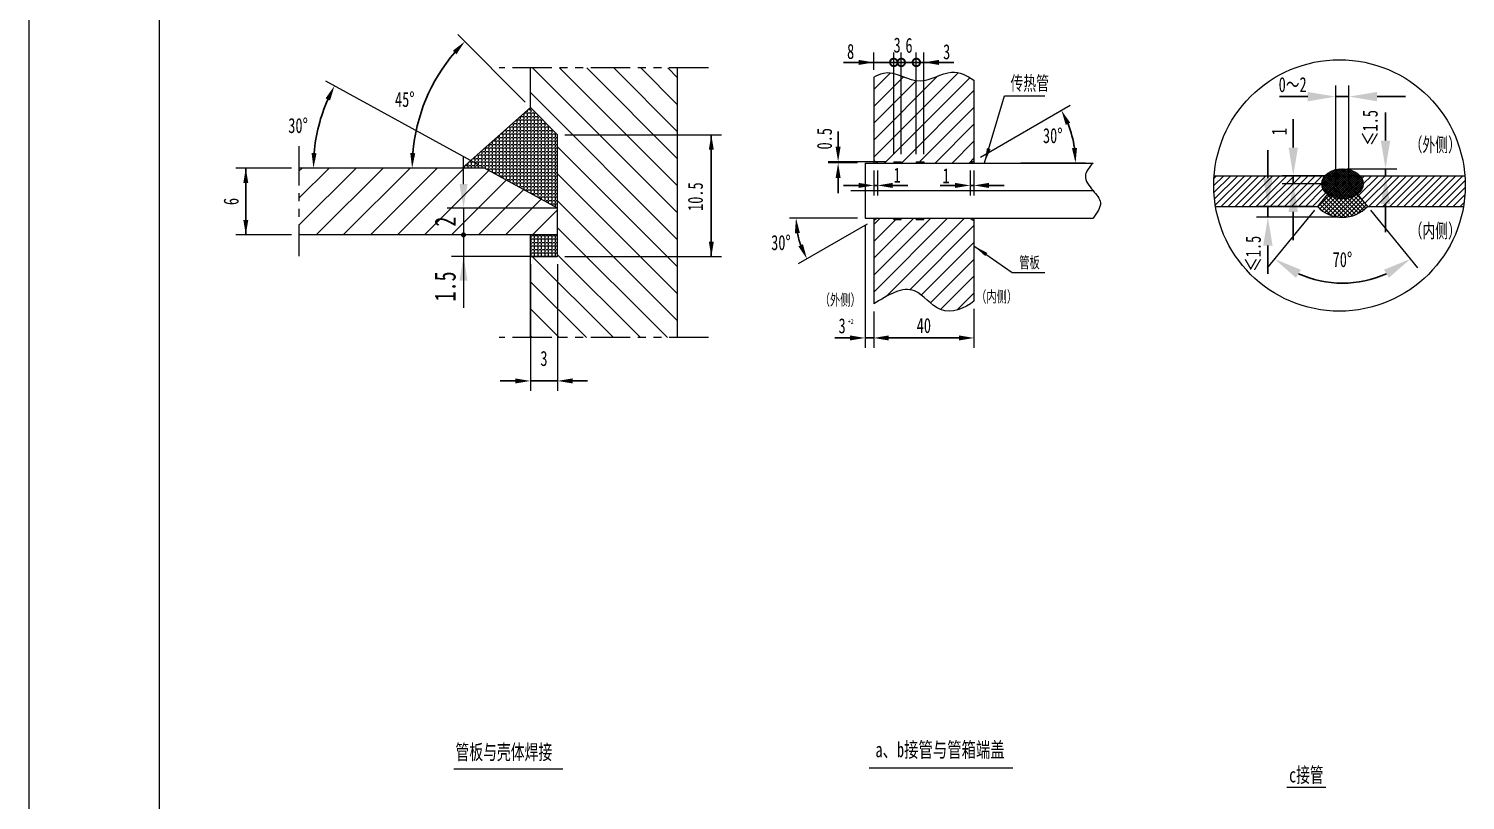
# Model space of a CAD drawing. Header units: millimetres. Extents: x 6843 to 13563, y -2018 to 2734.
# Drawn here: x 6843 to 9136, y -756 to 476 of the extents above; entities that cross this region are included whole.
import ezdxf

# ---------------------------------------------------------------- set-up
doc = ezdxf.new("R2010")
doc.units = ezdxf.units.MM
doc.header["$LTSCALE"] = 50
doc.linetypes.add('EB_DASHDOT', pattern=[39, 30, -3, 3, -3])
doc.linetypes.add('PHANTOM', pattern=[2.5, 1.25, -0.25, 0.25, -0.25, 0.25, -0.25])
doc.layers.get('0').update_dxf_attribs({"lineweight": 18})
doc.layers.get('DEFPOINTS').update_dxf_attribs({"lineweight": 18})
for name, color, linetype, lineweight in [('07', 6, 'PHANTOM', 18), ('5剖面线层', 2, 'Continuous', 18), ('尺寸线', 4, 'Continuous', 9), ('标注', 4, 'Continuous', 5), ('标注线', 4, 'Continuous', 5), ('点划线', 1, 'EB_DASHDOT', 5), ('粗线', 7, 'Continuous', 15)]:
    doc.layers.add(name, color=color, linetype=linetype, lineweight=lineweight)
doc.styles.add('FS', font='txt.shx', dxfattribs={"width": 0.7, "bigfont": 'gbcbig.shx'})
doc.styles.get("Standard").update_dxf_attribs({"font": 'txt', "width": 0.7})
doc.dimstyles.new('副本标准', dxfattribs={"dimscale": 8, "dimtxt": 3, "dimasz": 3, "dimexe": 2, "dimexo": 1.5, "dimgap": 1, "dimtad": 1, "dimtih": 1, "dimtoh": 1, "dimdec": 1, "dimzin": 12, "dimdsep": 46, "dimtxsty": 'Standard', "dimcen": 0, "dimdle": 6, "dimclrd": 256, "dimclre": 256, "dimclrt": 256, "dimazin": 3, "dimtfac": 1, "dimtdec": 1, "dimtix": 1, "dimtmove": 1, "dimatfit": 3, "dimfxl": 0, "dimtolj": 1, "dimarcsym": 0})
doc.dimstyles.new('标准', dxfattribs={"dimscale": 8, "dimtxt": 3, "dimasz": 3, "dimexe": 2, "dimexo": 1.5, "dimgap": 1, "dimtad": 1, "dimdec": 1, "dimzin": 12, "dimdsep": 46, "dimtxsty": 'Standard', "dimcen": 0, "dimdle": 6, "dimclrd": 256, "dimclre": 256, "dimclrt": 256, "dimadec": 1, "dimazin": 3, "dimtfac": 1, "dimtdec": 1, "dimtmove": 2, "dimatfit": 0, "dimfxl": 0, "dimtolj": 1, "dimarcsym": 0})
pattern_1 = [(180, (0, 0), (-7e-16, -5.588), [4.064, -1.524]), (270, (0, 0), (5.588, -1e-15), [4.064, -1.524])]

# ---------------------------------------------------------------- blocks, each defined once
blk = doc.blocks.new('*X52')
at = {"layer": '尺寸线', "linetype": 'ByBlock'}
for points in [[(8831, 108.4), (8873.2, 91.1), (8865.3, 78.3)], [(9048, 108.4), (9013.7, 78.3), (9005.8, 91.1)]]:
    blk.add_hatch(color=256, dxfattribs=at).paths.add_polyline_path(points, flags=0)
for p, q in [((8894.7, 186.4), (8819.6, 94.4)), ((8984.3, 186.4), (9059.4, 94.4))]:
    blk.add_line(p, q, dxfattribs=at)
at = {"layer": '尺寸线', "linetype": 'ByBlock', "lineweight": -2}
blk.add_arc((8939.5, 241.1), 171.4, 245.8138, 294.1862, dxfattribs=at)
at = {"layer": '尺寸线', "linetype": 'ByBlock', "insert": (8939.5, 107.2), "char_height": 24, "width": 62.16, "attachment_point": 5}
blk.add_mtext('70%%D', dxfattribs=at)
blk = doc.blocks.new('*X53')
at = {"layer": '尺寸线', "linetype": 'ByBlock'}
for points in [[(8820.6, 192.2), (8828.1, 237.2), (8813.1, 237.2)], [(8820.6, 174.8), (8828.1, 129.8), (8813.1, 129.8)]]:
    blk.add_hatch(color=256, dxfattribs=at).paths.add_polyline_path(points, flags=0)
at = {"layer": '尺寸线', "linetype": 'ByBlock', "lineweight": -2}
for p, q in [((8820.6, 282.2), (8820.6, 237.2)), ((8820.6, 174.8), (8820.6, 192.2)), ((8939.5, 174.8), (8939.5, 174.8)), ((8820.6, 129.8), (8820.6, 84.8))]:
    blk.add_line(p, q, dxfattribs=at)
at = {"layer": '尺寸线', "linetype": 'ByBlock'}
for p, q in [((8891.6, 192.2), (8802.6, 192.2)), ((8932, 174.8), (8802.6, 174.8))]:
    blk.add_line(p, q, dxfattribs=at)
at = {"layer": '尺寸线', "linetype": 'ByBlock', "insert": (8797.6, 116.7), "char_height": 24, "width": 111.253, "attachment_point": 5, "rotation": 90}
blk.add_mtext('≤1.5', dxfattribs=at)
blk = doc.blocks.new('*X54')
at = {"layer": '尺寸线', "linetype": 'ByBlock'}
for points in [[(9008.3, 252.3), (9015.8, 297.3), (9000.8, 297.3)], [(9008.3, 241.2), (9015.8, 196.2), (9000.8, 196.2)]]:
    blk.add_hatch(color=256, dxfattribs=at).paths.add_polyline_path(points, flags=0)
at = {"layer": '尺寸线', "linetype": 'ByBlock', "lineweight": -2}
for p, q in [((9008.3, 342.3), (9008.3, 297.3)), ((9008.3, 241.2), (9008.3, 252.3)), ((8996.1, 241.2), (8996.1, 241.2)), ((9008.3, 196.2), (9008.3, 151.2))]:
    blk.add_line(p, q, dxfattribs=at)
at = {"layer": '尺寸线', "linetype": 'ByBlock'}
for p, q in [((8947, 252.3), (9026.3, 252.3)), ((9003.6, 241.2), (9026.3, 241.2))]:
    blk.add_line(p, q, dxfattribs=at)
at = {"layer": '尺寸线', "linetype": 'ByBlock', "insert": (8984.1, 317.5), "char_height": 24, "width": 111.253, "attachment_point": 5, "rotation": 90}
blk.add_mtext('≤1.5', dxfattribs=at)
blk = doc.blocks.new('*X55')
at = {"layer": '尺寸线', "linetype": 'ByBlock'}
for points in [[(8929.1, 367.4), (8884.1, 359.9), (8884.1, 374.9)], [(8949.9, 367.4), (8994.9, 359.9), (8994.9, 374.9)]]:
    blk.add_hatch(color=256, dxfattribs=at).paths.add_polyline_path(points, flags=0)
at = {"layer": '尺寸线', "linetype": 'ByBlock', "lineweight": -2}
for p, q in [((8884.1, 367.4), (8839.1, 367.4)), ((8929.1, 367.4), (8949.9, 367.4)), ((9039.9, 367.4), (8994.9, 367.4)), ((8929.1, 241.2), (8929.1, 241.2))]:
    blk.add_line(p, q, dxfattribs=at)
at = {"layer": '尺寸线', "linetype": 'ByBlock'}
for p, q in [((8929.1, 248.7), (8929.1, 385.4)), ((8949.9, 248.7), (8949.9, 385.4))]:
    blk.add_line(p, q, dxfattribs=at)
at = {"layer": '尺寸线', "linetype": 'ByBlock', "insert": (8860.1, 386.4), "char_height": 24, "width": 90.347, "attachment_point": 5}
blk.add_mtext('0～2', dxfattribs=at)
blk = doc.blocks.new('*X56')
at = {"layer": '尺寸线', "linetype": 'ByBlock'}
for points in [[(8861.1, 241.2), (8853.6, 286.2), (8868.6, 286.2)], [(8861.1, 228.4), (8853.6, 183.4), (8868.6, 183.4)]]:
    blk.add_hatch(color=256, dxfattribs=at).paths.add_polyline_path(points, flags=0)
at = {"layer": '尺寸线', "linetype": 'ByBlock', "lineweight": -2}
for p, q in [((8861.1, 286.2), (8861.1, 331.2)), ((8861.1, 241.2), (8861.1, 228.4)), ((8929.1, 241.2), (8929.1, 241.2)), ((8861.1, 138.4), (8861.1, 183.4))]:
    blk.add_line(p, q, dxfattribs=at)
at = {"layer": '尺寸线', "linetype": 'ByBlock'}
for p, q in [((8921.6, 241.2), (8843.1, 241.2)), ((8921.6, 228.4), (8843.1, 228.4))]:
    blk.add_line(p, q, dxfattribs=at)
at = {"layer": '尺寸线', "linetype": 'ByBlock', "insert": (8838.7, 311.5), "char_height": 24, "width": 47.2, "attachment_point": 5, "rotation": 90}
blk.add_mtext('1', dxfattribs=at)
blk = doc.blocks.new('*X57')
at = {"layer": '标注', "linetype": 'ByBlock'}
for points in [[(8191.6, -17.7), (8215.6, -21.7), (8215.6, -13.7)], [(8351.6, -17.7), (8327.6, -21.7), (8327.6, -13.7)]]:
    blk.add_hatch(color=256, dxfattribs=at).paths.add_polyline_path(points, flags=0)
for p, q in [((8191.6, 24.6), (8191.6, -33.7)), ((8351.6, 29), (8351.6, -33.7))]:
    blk.add_line(p, q, dxfattribs=at)
at = {"layer": '标注', "linetype": 'ByBlock', "lineweight": -2}
blk.add_line((8215.6, -17.7), (8327.6, -17.7), dxfattribs=at)
at = {"layer": '标注', "linetype": 'ByBlock', "insert": (8271.6, 2), "char_height": 24, "width": 43.68, "attachment_point": 5}
blk.add_mtext('40', dxfattribs=at)
blk = doc.blocks.new('*X58')
at = {"layer": '标注', "linetype": 'Continuous'}
blk.add_hatch(color=256, dxfattribs=at).paths.add_polyline_path([(8368.3, 261.5), (8372.3, 285.3), (8378.1, 283.6)], flags=0)
for p, q in [((8368.3, 261.5), (8400.3, 368.4)), ((8400.3, 368.4), (8464.7, 368.4))]:
    blk.add_line(p, q, dxfattribs=at)
at = {"layer": '标注'}
blk.add_line((8464.7, 368.4), (8464.7, 368.4), dxfattribs=at)
blk = doc.blocks.new('*X59')
at = {"layer": '标注', "linetype": 'Continuous'}
blk.add_hatch(color=256, dxfattribs=at).paths.add_polyline_path([(8351.6, 129.1), (8373, 117.9), (8369.6, 112.9)], flags=0)
for p, q in [((8351.6, 129.1), (8412.7, 86.5)), ((8412.7, 86.5), (8464.9, 86.5))]:
    blk.add_line(p, q, dxfattribs=at)
at = {"layer": '标注'}
blk.add_line((8464.9, 86.5), (8464.9, 86.5), dxfattribs=at)
blk = doc.blocks.new('*X60')
at = {"layer": '标注', "linetype": 'ByBlock'}
for points in [[(8134.8, 263.5), (8130.8, 287.5), (8138.8, 287.5)], [(8134.8, 261.5), (8130.8, 237.5), (8138.8, 237.5)]]:
    blk.add_hatch(color=256, dxfattribs=at).paths.add_polyline_path(points, flags=0)
at = {"layer": '标注', "linetype": 'ByBlock', "lineweight": -2}
for p, q in [((8134.8, 287.5), (8134.8, 311.5)), ((8134.8, 263.5), (8134.8, 261.5)), ((8223.6, 263.5), (8223.6, 263.5)), ((8134.8, 213.5), (8134.8, 237.5))]:
    blk.add_line(p, q, dxfattribs=at)
at = {"layer": '标注', "linetype": 'ByBlock'}
for p, q in [((8211.6, 263.5), (8118.8, 263.5)), ((8165.8, 261.5), (8118.8, 261.5))]:
    blk.add_line(p, q, dxfattribs=at)
at = {"layer": '标注', "linetype": 'ByBlock', "insert": (8113.1, 300.2), "char_height": 24, "width": 66.453, "attachment_point": 5, "rotation": 90}
blk.add_mtext('0.5', dxfattribs=at)
blk = doc.blocks.new('_DotSmall')
at = {"color": 0, "linetype": 'ByBlock'}
blk.add_lwpolyline([(-0.0625, 0, 0.5, 0.5, 1), (0.0625, 0, 0.5, 0.5, 1)], format="xyseb", close=True, dxfattribs=at)
blk = doc.blocks.new('*X61')
at = {"layer": '标注', "linetype": 'ByBlock'}
blk.add_hatch(color=256, dxfattribs=at).paths.add_polyline_path([(8191.6, 422), (8167.6, 418), (8167.6, 426)], flags=0)
for p, q in [((8191.6, 410.4), (8191.6, 438)), ((8223.6, 275.5), (8223.6, 438))]:
    blk.add_line(p, q, dxfattribs=at)
at = {"layer": '标注', "linetype": 'ByBlock', "lineweight": -2}
for p, q in [((8167.6, 422), (8143.6, 422)), ((8191.6, 422), (8223.6, 422)), ((8271.6, 422), (8223.6, 422)), ((8191.6, 398.4), (8191.6, 398.4))]:
    blk.add_line(p, q, dxfattribs=at)
at = {"layer": '标注', "linetype": 'ByBlock', "lineweight": -2, "xscale": 24, "yscale": 24, "zscale": 24, "rotation": 180}
blk.add_blockref('_DotSmall', (8223.6, 422), dxfattribs=at)
at = {"layer": '标注', "linetype": 'ByBlock', "insert": (8154.8, 439.4), "char_height": 24, "width": 19.04, "attachment_point": 5}
blk.add_mtext('8', dxfattribs=at)
blk = doc.blocks.new('*X63')
at = {"layer": '标注', "linetype": 'ByBlock'}
for p, q in [((8223.6, 275.5), (8223.6, 438)), ((8235.6, 275.5), (8235.6, 438))]:
    blk.add_line(p, q, dxfattribs=at)
at = {"layer": '标注', "linetype": 'ByBlock', "lineweight": -2}
for p, q in [((8223.6, 422), (8175.6, 422)), ((8223.6, 422), (8235.6, 422)), ((8283.6, 422), (8235.6, 422)), ((8223.6, 263.5), (8223.6, 263.5))]:
    blk.add_line(p, q, dxfattribs=at)
at = {"layer": '标注', "linetype": 'ByBlock', "lineweight": -2, "xscale": 24, "yscale": 24, "zscale": 24}
blk.add_blockref('_DotSmall', (8223.6, 422), dxfattribs=at)
at = {"layer": '标注', "linetype": 'ByBlock', "lineweight": -2, "xscale": 24, "yscale": 24, "zscale": 24, "rotation": 180}
blk.add_blockref('_DotSmall', (8235.6, 422), dxfattribs=at)
at = {"layer": '标注', "linetype": 'ByBlock', "insert": (8229, 449.5), "char_height": 24, "width": 18.107, "attachment_point": 5}
blk.add_mtext('3', dxfattribs=at)
blk = doc.blocks.new('*X64')
at = {"layer": '标注', "linetype": 'ByBlock'}
for p, q in [((8235.6, 275.5), (8235.6, 438)), ((8259.6, 275.5), (8259.6, 438))]:
    blk.add_line(p, q, dxfattribs=at)
at = {"layer": '标注', "linetype": 'ByBlock', "lineweight": -2}
for p, q in [((8235.6, 422), (8187.6, 422)), ((8235.6, 422), (8259.6, 422)), ((8307.6, 422), (8259.6, 422)), ((8235.6, 263.5), (8235.6, 263.5))]:
    blk.add_line(p, q, dxfattribs=at)
at = {"layer": '标注', "linetype": 'ByBlock', "lineweight": -2, "xscale": 24, "yscale": 24, "zscale": 24}
blk.add_blockref('_DotSmall', (8235.6, 422), dxfattribs=at)
at = {"layer": '标注', "linetype": 'ByBlock', "lineweight": -2, "xscale": 24, "yscale": 24, "zscale": 24, "rotation": 180}
blk.add_blockref('_DotSmall', (8259.6, 422), dxfattribs=at)
at = {"layer": '标注', "linetype": 'ByBlock', "insert": (8247.9, 449.1), "char_height": 24, "width": 19.04, "attachment_point": 5}
blk.add_mtext('6', dxfattribs=at)
blk = doc.blocks.new('*X65')
at = {"layer": '标注', "linetype": 'ByBlock'}
blk.add_hatch(color=256, dxfattribs=at).paths.add_polyline_path([(8271.6, 422), (8295.6, 418), (8295.6, 426)], flags=0)
for p, q in [((8259.6, 275.5), (8259.6, 438)), ((8271.6, 275.5), (8271.6, 438))]:
    blk.add_line(p, q, dxfattribs=at)
at = {"layer": '标注', "linetype": 'ByBlock', "lineweight": -2}
for p, q in [((8259.6, 422), (8211.6, 422)), ((8259.6, 422), (8271.6, 422)), ((8319.6, 422), (8295.6, 422)), ((8259.6, 263.5), (8259.6, 263.5))]:
    blk.add_line(p, q, dxfattribs=at)
at = {"layer": '标注', "linetype": 'ByBlock', "lineweight": -2, "xscale": 24, "yscale": 24, "zscale": 24}
blk.add_blockref('_DotSmall', (8259.6, 422), dxfattribs=at)
at = {"layer": '标注', "linetype": 'ByBlock', "insert": (8308.1, 438.8), "char_height": 24, "width": 18.107, "attachment_point": 5}
blk.add_mtext('3', dxfattribs=at)
blk = doc.blocks.new('*X66')
at = {"layer": '标注', "linetype": 'ByBlock'}
for points in [[(8191.6, 225.7), (8167.6, 221.7), (8167.6, 229.7)], [(8197.8, 225.7), (8221.8, 221.7), (8221.8, 229.7)]]:
    blk.add_hatch(color=256, dxfattribs=at).paths.add_polyline_path(points, flags=0)
at = {"layer": '标注', "linetype": 'ByBlock', "lineweight": -2}
for p, q in [((8191.6, 261.5), (8191.6, 261.5)), ((8167.6, 225.7), (8143.6, 225.7)), ((8191.6, 225.7), (8197.8, 225.7)), ((8245.8, 225.7), (8221.8, 225.7))]:
    blk.add_line(p, q, dxfattribs=at)
at = {"layer": '标注', "linetype": 'ByBlock'}
for p, q in [((8191.6, 249.5), (8191.6, 209.7)), ((8197.8, 249.5), (8197.8, 209.7))]:
    blk.add_line(p, q, dxfattribs=at)
at = {"layer": '标注', "linetype": 'ByBlock', "insert": (8229.1, 242.1), "char_height": 24, "width": 13.627, "attachment_point": 5}
blk.add_mtext('1', dxfattribs=at)
blk = doc.blocks.new('*X67')
at = {"layer": '标注', "linetype": 'ByBlock'}
for points in [[(8345.4, 225.7), (8321.4, 229.7), (8321.4, 221.7)], [(8351.6, 225.7), (8375.6, 229.7), (8375.6, 221.7)]]:
    blk.add_hatch(color=256, dxfattribs=at).paths.add_polyline_path(points, flags=0)
at = {"layer": '标注', "linetype": 'ByBlock', "lineweight": -2}
for p, q in [((8351.6, 261.5), (8351.6, 261.5)), ((8297.4, 225.7), (8321.4, 225.7)), ((8351.6, 225.7), (8345.4, 225.7)), ((8375.6, 225.7), (8399.6, 225.7))]:
    blk.add_line(p, q, dxfattribs=at)
at = {"layer": '标注', "linetype": 'ByBlock'}
for p, q in [((8345.4, 249.5), (8345.4, 209.7)), ((8351.6, 249.5), (8351.6, 209.7))]:
    blk.add_line(p, q, dxfattribs=at)
at = {"layer": '标注', "linetype": 'ByBlock', "insert": (8307.2, 241.1), "char_height": 24, "width": 13.627, "attachment_point": 5}
blk.add_mtext('1', dxfattribs=at)
blk = doc.blocks.new('*X68')
at = {"layer": '尺寸线', "linetype": 'ByBlock'}
for points in [[(8491.1, 345.6), (8505.2, 325.8), (8498, 322.3)], [(8513.7, 261.5), (8508, 285.1), (8516, 285.7)]]:
    blk.add_hatch(color=256, dxfattribs=at).paths.add_polyline_path(points, flags=0)
for p, q in [((8362, 271), (8505, 353.6)), ((8426.4, 261.5), (8529.7, 261.5))]:
    blk.add_line(p, q, dxfattribs=at)
at = {"layer": '尺寸线', "linetype": 'ByBlock', "lineweight": -2}
blk.add_arc((8345.4, 261.5), 168.3, 8.1775, 21.8225, dxfattribs=at)
at = {"layer": '尺寸线', "linetype": 'ByBlock', "insert": (8477.3, 305), "char_height": 24, "width": 62.347, "attachment_point": 5}
blk.add_mtext('30%%D', dxfattribs=at)
blk = doc.blocks.new('*X69')
at = {"layer": '尺寸线', "linetype": 'ByBlock'}
for points in [[(8067.6, 173.5), (8073.8, 149.9), (8065.8, 149.2)], [(8085.1, 108.4), (8071.4, 128.5), (8078.7, 131.9)]]:
    blk.add_hatch(color=256, dxfattribs=at).paths.add_polyline_path(points, flags=0)
for p, q in [((8181.2, 163.9), (8071.2, 100.4)), ((8165.8, 173.5), (8083.6, 173.5))]:
    blk.add_line(p, q, dxfattribs=at)
at = {"layer": '尺寸线', "linetype": 'ByBlock', "lineweight": -2}
blk.add_arc((8197.8, 173.5), 130.1, 190.5806, 199.4194, dxfattribs=at)
at = {"layer": '尺寸线', "linetype": 'ByBlock', "insert": (8043.6, 134.3), "char_height": 24, "width": 62.347, "attachment_point": 5}
blk.add_mtext('30%%D', dxfattribs=at)
blk = doc.blocks.new('*X105')
at = {"layer": '尺寸线', "linetype": 'ByBlock'}
for points in [[(8177.8, -17.7), (8153.8, -21.7), (8153.8, -13.7)], [(8191.6, -17.7), (8215.6, -21.7), (8215.6, -13.7)]]:
    blk.add_hatch(color=256, dxfattribs=at).paths.add_polyline_path(points, flags=0)
at = {"layer": '尺寸线', "linetype": 'ByBlock', "lineweight": -2}
for p, q in [((8177.8, 173.5), (8177.8, 173.5)), ((8153.8, -17.7), (8129.8, -17.7)), ((8177.8, -17.7), (8191.6, -17.7)), ((8239.6, -17.7), (8215.6, -17.7))]:
    blk.add_line(p, q, dxfattribs=at)
at = {"layer": '尺寸线', "linetype": 'ByBlock'}
for p, q in [((8177.8, 161.5), (8177.8, -33.7)), ((8191.6, 24.6), (8191.6, -33.7))]:
    blk.add_line(p, q, dxfattribs=at)
at = {"layer": '尺寸线', "linetype": 'ByBlock', "insert": (8141.2, 1.5), "char_height": 24, "width": 18.107, "attachment_point": 5}
blk.add_mtext('3', dxfattribs=at)
blk = doc.blocks.new('*X158')
at = {"layer": '标注', "linetype": 'ByBlock'}
for points in [[(7932.5, 306.5), (7936.5, 282.5), (7928.5, 282.5)], [(7932.5, 112.1), (7936.5, 136.1), (7928.5, 136.1)]]:
    blk.add_hatch(color=256, dxfattribs=at).paths.add_polyline_path(points, flags=0)
for p, q in [((7699, 306.5), (7948.5, 306.5)), ((7699, 112.1), (7948.5, 112.1))]:
    blk.add_line(p, q, dxfattribs=at)
at = {"layer": '标注', "linetype": 'ByBlock', "lineweight": -2}
for p, q in [((7932.5, 112.1), (7932.5, 306.5)), ((7687, 112.1), (7687, 112.1))]:
    blk.add_line(p, q, dxfattribs=at)
at = {"layer": '标注', "linetype": 'ByBlock', "insert": (7907.2, 207.8), "char_height": 24, "width": 87.173, "attachment_point": 5, "rotation": 90}
blk.add_mtext('10.5', dxfattribs=at)
blk = doc.blocks.new('*X159')
at = {"layer": '标注', "linetype": 'ByBlock'}
for points in [[(7643.8, -86.3), (7619.8, -90.3), (7619.8, -82.3)], [(7687, -86.3), (7711, -90.3), (7711, -82.3)]]:
    blk.add_hatch(color=256, dxfattribs=at).paths.add_polyline_path(points, flags=0)
at = {"layer": '标注', "linetype": 'ByBlock', "lineweight": -2}
for p, q in [((7643.8, 112.1), (7643.8, 112.1)), ((7619.8, -86.3), (7595.8, -86.3)), ((7643.8, -86.3), (7687, -86.3)), ((7735, -86.3), (7711, -86.3))]:
    blk.add_line(p, q, dxfattribs=at)
at = {"layer": '标注', "linetype": 'ByBlock'}
for p, q in [((7643.8, 100.1), (7643.8, -102.3)), ((7687, 100.1), (7687, -102.3))]:
    blk.add_line(p, q, dxfattribs=at)
at = {"layer": '标注', "linetype": 'ByBlock', "insert": (7665.4, -50.6), "char_height": 24, "width": 18.107, "attachment_point": 5}
blk.add_mtext('3', dxfattribs=at)
blk = doc.blocks.new('*X160')
at = {"layer": '尺寸线', "linetype": 'ByBlock'}
for points in [[(7539.3, 455.5), (7525.9, 435.1), (7520.1, 440.6)], [(7455.1, 253.3), (7452.1, 277.5), (7460.1, 277.1)]]:
    blk.add_hatch(color=256, dxfattribs=at).paths.add_polyline_path(points, flags=0)
blk.add_line((7635.4, 358.6), (7528, 466.8), dxfattribs=at)
at = {"layer": '尺寸线', "linetype": 'ByBlock', "lineweight": -2}
blk.add_arc((7739.8, 253.3), 284.7, 139.6025, 175.1688, dxfattribs=at)
at = {"layer": '尺寸线', "linetype": 'ByBlock', "insert": (7443.4, 362.8), "char_height": 24, "width": 63.467, "attachment_point": 5}
blk.add_mtext('45%%D', dxfattribs=at)
blk = doc.blocks.new('*X161')
at = {"layer": '尺寸线', "linetype": 'ByBlock'}
for points in [[(7331.2, 384.6), (7324.2, 361.3), (7317, 364.8)], [(7297.6, 253.3), (7294.7, 277.5), (7302.6, 277.1)]]:
    blk.add_hatch(color=256, dxfattribs=at).paths.add_polyline_path(points, flags=0)
blk.add_line((7560.1, 259.1), (7317.2, 392.3), dxfattribs=at)
at = {"layer": '尺寸线', "linetype": 'ByBlock', "lineweight": -2}
blk.add_arc((7570.6, 253.3), 273, 156.3024, 174.962, dxfattribs=at)
at = {"layer": '尺寸线', "linetype": 'ByBlock', "insert": (7273.1, 321.1), "char_height": 24, "width": 62.347, "attachment_point": 5}
blk.add_mtext('30%%D', dxfattribs=at)
blk = doc.blocks.new('*X162')
at = {"layer": '标注', "linetype": 'ByBlock'}
for points in [[(7189.7, 253.3), (7185.7, 229.3), (7193.7, 229.3)], [(7189.7, 146.7), (7185.7, 170.7), (7193.7, 170.7)]]:
    blk.add_hatch(color=256, dxfattribs=at).paths.add_polyline_path(points, flags=0)
for p, q in [((7262.4, 253.3), (7173.7, 253.3)), ((7262.4, 146.7), (7173.7, 146.7))]:
    blk.add_line(p, q, dxfattribs=at)
at = {"layer": '标注', "linetype": 'ByBlock', "lineweight": -2}
for p, q in [((7189.7, 253.3), (7189.7, 146.7)), ((7274.4, 253.3), (7274.4, 253.3))]:
    blk.add_line(p, q, dxfattribs=at)
at = {"layer": '标注', "linetype": 'ByBlock', "insert": (7166.3, 200), "char_height": 24, "width": 47.2, "attachment_point": 5, "rotation": 90}
blk.add_mtext('6', dxfattribs=at)

msp = doc.modelspace()

# ---------------------------------------------------------------- hatches: boundary and pattern name
at = {"layer": '5剖面线层'}
h = msp.add_hatch(dxfattribs=at)
h.set_pattern_fill('ANSI31', color=256, style=0, pattern_type=0)
h.set_pattern_definition([(135, (0, 0), (-21.55261, -21.55261), [])])
h.paths.add_polyline_path([(7643.84, -17.2), (7643.84, 112.14), (7687.04, 112.14), (7687.04, 306.54), (7643.84, 350.08), (7643.84, 413.32), (7878.71, 413.32), (7878.71, -17.2)], flags=0)
h = msp.add_hatch(dxfattribs=at)
h.set_pattern_fill('ANGLE', color=256, scale=0.8, angle=180, style=0)
h.set_pattern_definition(pattern_1)
h.paths.add_polyline_path([(7643.84, 350.08), (7687.04, 306.54), (7687.04, 189.51), (7570.63, 253.33), (7535.19, 253.33)], flags=0)
h = msp.add_hatch(dxfattribs=at)
h.set_pattern_fill('ANSI31', color=256, style=0, pattern_type=0)
h.set_pattern_definition([(45, (0, 0), (-21.55261, 21.55261), [])])
edge = h.paths.add_edge_path(flags=0)
edge.add_line((7539.19, 146.74), (7687.04, 146.74))
edge.add_line((7687.04, 146.74), (7687.04, 189.51))
edge.add_line((7687.04, 189.51), (7537.09, 189.51))
edge.add_line((7537.09, 189.51), (7537.09, 148.84))
edge.add_arc((7537.09, 146.74), 2.1, 0, 90, ccw=False)
edge = h.paths.add_edge_path(flags=0)
edge.add_line((7537.09, 148.84), (7537.09, 189.51))
edge.add_line((7537.09, 189.51), (7687.04, 189.51))
edge.add_line((7687.04, 189.51), (7570.63, 253.33))
edge.add_line((7570.63, 253.33), (7274.39, 253.33))
edge.add_line((7274.39, 253.33), (7274.39, 146.74))
edge.add_line((7274.39, 146.74), (7534.99, 146.74))
edge.add_arc((7537.09, 146.74), 2.1, 90, 180, ccw=False)
h = msp.add_hatch(dxfattribs=at)
h.set_pattern_fill('ANGLE', color=256, scale=0.8, angle=180, style=0)
h.set_pattern_definition(pattern_1)
h.paths.add_polyline_path([(7687.04, 112.14), (7687.04, 146.74), (7643.84, 146.74), (7643.84, 112.14)], flags=0)
at = {"layer": '尺寸线'}
h = msp.add_hatch(dxfattribs=at)
h.set_pattern_fill('ANSI31', color=256, style=0, pattern_type=0)
h.set_pattern_definition([(45, (0, 0), (-13.470384, 13.470384), [])])
edge = h.paths.add_edge_path(flags=0)
edge.add_line((8351.58, 265.03), (8351.58, 393.89))
edge.add_spline(control_points=[(8351.58, 393.89), (8340.49, 401.26), (8311.15, 414.99), (8263.98, 377.79), (8220.12, 413.86), (8196.73, 401.16), (8191.58, 398.36)], knot_values=[0, 0, 0, 0, 38.1072729, 90.542081, 151.2364536, 168.3922823, 168.3922823, 168.3922823, 168.3922823], weights=[1, 1, 1, 1, 1, 1, 1], degree=3, periodic=0)
edge.add_line((8191.58, 398.36), (8191.58, 265.03))
edge.add_line((8191.58, 265.03), (8197.77, 261.46))
edge.add_line((8197.77, 261.46), (8223.58, 261.46))
edge.add_line((8223.58, 261.46), (8223.58, 263.46))
edge.add_line((8223.58, 263.46), (8235.58, 263.46))
edge.add_line((8235.58, 263.46), (8235.58, 261.46))
edge.add_line((8235.58, 261.46), (8259.58, 261.46))
edge.add_line((8259.58, 261.46), (8259.58, 263.46))
edge.add_line((8259.58, 263.46), (8271.58, 263.46))
edge.add_line((8271.58, 263.46), (8271.58, 261.46))
edge.add_line((8271.58, 261.46), (8345.39, 261.46))
edge.add_line((8345.39, 261.46), (8351.58, 265.03))
edge = h.paths.add_edge_path(flags=0)
edge.add_line((8351.58, 41.03), (8351.58, 169.88))
edge.add_line((8351.58, 169.88), (8345.39, 173.46))
edge.add_line((8345.39, 173.46), (8271.58, 173.46))
edge.add_line((8271.58, 173.46), (8271.58, 171.46))
edge.add_line((8271.58, 171.46), (8259.58, 171.46))
edge.add_line((8259.58, 171.46), (8259.58, 173.46))
edge.add_line((8259.58, 173.46), (8235.58, 173.46))
edge.add_line((8235.58, 173.46), (8235.58, 171.46))
edge.add_line((8235.58, 171.46), (8223.58, 171.46))
edge.add_line((8223.58, 171.46), (8223.58, 173.46))
edge.add_line((8223.58, 173.46), (8197.77, 173.46))
edge.add_line((8197.77, 173.46), (8191.58, 169.88))
edge.add_line((8191.58, 169.88), (8191.58, 36.56))
edge.add_spline(control_points=[(8191.58, 36.56), (8214.75, 50.82), (8255.25, 75.76), (8295.06, 14.17), (8337.16, 28.74), (8351.58, 41.03)], knot_values=[0, 0, 0, 0, 70.4561747, 123.1729587, 179.6451302, 179.6451302, 179.6451302, 179.6451302], weights=[1, 1, 1, 1, 1, 1], degree=3, periodic=0)
h = msp.add_hatch(dxfattribs=at)
h.set_pattern_fill('ANSI37', color=256, scale=0.75, style=0)
edge = h.paths.add_edge_path(flags=0)
edge.add_line((8915.48, 211.72), (8929.08, 228.37))
edge.add_line((8929.08, 228.37), (8929.08, 241.23))
edge.add_line((8929.08, 241.23), (8911.71, 241.23))
edge.add_ellipse((8939.5, 228.23), major_axis=(33.04, 0), ratio=0.7277133, start_angle=154.92865, end_angle=214.48884)
edge = h.paths.add_edge_path(flags=0)
edge.add_line((8967.3, 241.23), (8949.93, 241.23))
edge.add_line((8949.93, 241.23), (8949.93, 228.37))
edge.add_line((8949.93, 228.37), (8963.53, 211.72))
edge.add_ellipse((8939.5, 228.23), major_axis=(33.04, 0), ratio=0.7277133, start_angle=325.51114, end_angle=385.07135)
edge = h.paths.add_edge_path(flags=0)
edge.add_line((8963.53, 211.72), (8949.93, 228.37))
edge.add_line((8949.93, 228.37), (8949.93, 241.23))
edge.add_line((8949.93, 241.23), (8967.3, 241.23))
edge.add_ellipse((8939.5, 228.23), major_axis=(33.04, 0), ratio=0.7277133, start_angle=25.07135, end_angle=154.92865)
edge.add_line((8911.71, 241.23), (8929.08, 241.23))
edge.add_line((8929.08, 241.23), (8929.08, 228.37))
edge.add_line((8929.08, 228.37), (8915.48, 211.72))
edge.add_ellipse((8939.5, 228.23), major_axis=(33.04, 0), ratio=0.7277133, start_angle=214.48884, end_angle=325.51114)
h = msp.add_hatch(dxfattribs=at)
h.set_pattern_fill('ANSI31', color=256, style=0, pattern_type=0)
h.set_pattern_definition([(45, (0, 0), (-5.61266, 5.61266), [])])
edge = h.paths.add_edge_path(flags=0)
edge.add_line((8911.71, 241.23), (8734.79, 241.23))
edge.add_arc((8934.82, 225.67), 200.64, 175.55115, 180)
edge.add_arc((8934.82, 225.67), 200.64, 180, 189.61146)
edge.add_line((8737, 192.17), (8899.49, 192.17))
edge.add_line((8899.49, 192.17), (8915.48, 211.72))
edge.add_ellipse((8939.5, 228.23), major_axis=(33.04, 0), ratio=0.7277133, start_angle=154.92865, end_angle=214.48885)
edge = h.paths.add_edge_path(flags=0)
edge.add_arc((8934.82, 225.67), 200.64, 0, 4.44885)
edge.add_line((9134.86, 241.23), (8967.3, 241.23))
edge.add_ellipse((8939.5, 228.23), major_axis=(33.04, 0), ratio=0.7277133, start_angle=325.51115, end_angle=385.07135)
edge.add_line((8963.53, 211.72), (8979.52, 192.17))
edge.add_line((8979.52, 192.17), (9132.65, 192.17))
edge.add_arc((8934.82, 225.67), 200.64, 350.38854, 360)
h = msp.add_hatch(dxfattribs=at)
h.set_pattern_fill('ANSI37', color=256, scale=1.5, style=0)
edge = h.paths.add_edge_path(flags=0)
edge.add_ellipse((8939.5, 228.23), major_axis=(33.04, 0), ratio=0.7277133, start_angle=214.48885, end_angle=325.51115)
edge.add_line((8915.48, 211.72), (8899.49, 192.17))
edge.add_arc((8939.5, 229.55), 54.76, 223.04858, 316.95142)
edge.add_line((8979.52, 192.17), (8963.53, 211.72))
at = {"layer": '标注'}
msp.add_hatch(color=256, dxfattribs=at).paths.add_polyline_path([(7543.49, 227.91), (7530.69, 227.91), (7537.09, 189.51)], flags=0)
at = {"layer": '标注线'}
msp.add_hatch(color=256, dxfattribs=at).paths.add_polyline_path([(7543.49, 73.74), (7530.69, 73.74), (7537.09, 112.14)], flags=0)

# ---------------------------------------------------------------- linework, layer by layer
for p, q in [((8734.79, 241.23), (8929.08, 241.23)), ((8949.93, 241.23), (9134.86, 241.23)), ((8737, 192.17), (8899.49, 192.17)), ((8979.52, 192.17), (9132.65, 192.17))]:
    msp.add_line(p, q)
at = {"layer": '07'}
for p, q in [((7927.77, 413.32), (7594.1, 413.32)), ((7274.39, 288.11), (7274.39, 112.85)), ((7927.77, -17.2), (7594.1, -17.2))]:
    msp.add_line(p, q, dxfattribs=at)
at = {"layer": 'DEFPOINTS', "ltscale": 100}
msp.add_line((6843.33, 2734.15), (6843.33, -2017.85), dxfattribs=at)
at = {"layer": '尺寸线'}
for p, q in [((8191.58, 422.04), (8155.31, 422.04)), ((8929.08, 274.74), (8929.08, 378.75)), ((8949.93, 241.23), (8949.93, 378.26)), ((8929.08, 241.23), (8929.08, 228.37)), ((8949.93, 241.23), (8949.93, 228.37)), ((8929.08, 228.37), (8899.49, 192.17)), ((8949.93, 228.37), (8979.52, 192.17)), ((7687.04, 189.51), (7510.95, 189.51)), ((8083.62, 173.46), (8057.03, 173.46)), ((8101.41, 173.46), (8086.43, 173.46)), ((8820.63, 129.79), (8820.63, 84.9)), ((7521.78, -705.51), (7695.34, -705.51)), ((8184.22, -703.93), (8413.63, -703.93)), ((8850.88, -734.83), (8913.03, -734.83))]:
    msp.add_line(p, q, dxfattribs=at)
msp.add_lwpolyline([(7539.19, 146.74, 3.8, 3.8, -1), (7534.99, 146.74, 3.8, 3.8, -1)], format="xyseb", close=True, dxfattribs=at)
msp.add_circle((8934.82, 225.67), 200.64, dxfattribs=at)
msp.add_arc((8939.5, 229.55), 54.76, 223.04858, 316.95142, dxfattribs=at)
msp.add_ellipse((8939.5, 228.23), major_axis=(33.04, 0), ratio=0.7277133, dxfattribs=at)
for points, knots in [([(8191.58, 398.36), (8196.73, 401.16), (8220.12, 413.86), (8263.98, 377.79), (8311.15, 414.99), (8340.49, 401.26), (8351.58, 393.89)], [0, 0, 0, 0, 9061.5065804, 41119.5591358, 68815.0070272, 88942.8196224, 88942.8196224, 88942.8196224, 88942.8196224]), ([(8541.55, 261.46), (8535.65, 254.65), (8523.26, 240.37), (8540.51, 218.21), (8559.31, 197.19), (8547.84, 181.86), (8541.55, 173.46)], [0, 0, 0, 0, 22264.9503547, 46737.2356979, 67669.7998803, 93100.6066592, 93100.6066592, 93100.6066592, 93100.6066592]), ([(8351.58, 41.03), (8337.16, 28.74), (8295.06, 14.17), (8255.25, 75.76), (8214.75, 50.82), (8191.58, 36.56)], [0, 0, 0, 0, 22381.8916389, 43275.3922698, 71199.6322466, 71199.6322466, 71199.6322466, 71199.6322466])]:
    msp.add_open_spline(points, degree=3, knots=knots, dxfattribs=at)
at = {"layer": '标注'}
msp.add_line((7537.09, 189.51), (7537.09, 30.51), dxfattribs=at)
at = {"layer": '标注线'}
for p, q in [((7537.09, 227.91), (7537.09, 271.14)), ((7683.06, 112.14), (7517.89, 112.14))]:
    msp.add_line(p, q, dxfattribs=at)
at = {"layer": '点划线', "ltscale": 10}
msp.add_line((8154.93, 217.46), (8541.55, 217.46), dxfattribs=at)
at = {"layer": '粗线', "ltscale": 100}
msp.add_line((7051.33, 2654.15), (7051.33, -1937.85), dxfattribs=at)
at = {"layer": '粗线'}
for p, q in [((7643.84, 350.08), (7643.84, 413.32)), ((7878.71, -17.2), (7878.71, 413.32)), ((8191.58, 398.36), (8191.58, 261.46)), ((8351.58, 393.89), (8351.58, 261.46)), ((7643.84, 350.08), (7535.19, 253.33)), ((7687.04, 306.54), (7643.84, 350.08)), ((7687.04, 112.14), (7687.04, 306.54)), ((7570.63, 253.33), (7274.39, 253.33)), ((7687.04, 189.51), (7570.63, 253.33)), ((8177.79, 261.46), (8177.79, 173.46)), ((8177.79, 261.46), (8541.55, 261.46)), ((8197.77, 261.46), (8191.58, 265.03)), ((8223.58, 263.46), (8223.58, 261.46)), ((8223.58, 263.46), (8235.58, 263.46)), ((8235.58, 263.46), (8235.58, 261.46)), ((8259.58, 263.46), (8259.58, 261.46)), ((8259.58, 263.46), (8271.58, 263.46)), ((8271.58, 263.46), (8271.58, 261.46)), ((8345.39, 261.46), (8351.58, 265.03)), ((8177.79, 173.46), (8541.55, 173.46)), ((8191.58, 173.46), (8191.58, 36.56)), ((8197.77, 173.46), (8191.58, 169.88)), ((8223.58, 171.46), (8223.58, 173.46)), ((8223.58, 171.46), (8235.58, 171.46)), ((8235.58, 171.46), (8235.58, 173.46)), ((8259.58, 171.46), (8259.58, 173.46)), ((8259.58, 171.46), (8271.58, 171.46)), ((8271.58, 171.46), (8271.58, 173.46)), ((8345.39, 173.46), (8351.58, 169.88)), ((8351.58, 173.46), (8351.58, 41.03)), ((7687.04, 146.74), (7274.39, 146.74)), ((7643.84, -17.2), (7643.84, 146.74)), ((7643.84, 112.14), (7687.04, 112.14))]:
    msp.add_line(p, q, dxfattribs=at)

# ---------------------------------------------------------------- block references
at = {"layer": '标注'}
for name in ['*X58', '*X59']:
    msp.add_blockref(name, (0, 0), dxfattribs=at)

# ---------------------------------------------------------------- texts
at = {"layer": '尺寸线', "width": 0.707}
msp.add_text('管板与壳体焊接', height=24, dxfattribs=at).set_placement((7524.25, -690.54))
at = {"layer": '尺寸线'}
for s, insert, char_height, width, attachment_point in [('传热管', (8440.58, 387.52), 22.5, 130.55, 5), ('（外侧）', (9046.74, 302.07), 22.5, 220.448, 1), ('（内侧）', (9046.74, 164.7), 22.5, 220.448, 1), ('管板', (8440.2, 101.83), 18, 67.9, 5), ('（外侧）', (8138.24, 42.01), 18, 102.76, 5), ('（内侧）', (8387.77, 47.04), 18, 102.76, 5), ('+2', (8155.09, 8.75), 8, 14.2489, 5), ('c接管', (8881.93, -716.37), 24, 114.0533, 5)]:
    msp.add_mtext(s, dxfattribs=dict(at, insert=insert, char_height=char_height, width=width, attachment_point=attachment_point))
at = {"layer": '尺寸线', "insert": (8194.33, -662.78), "char_height": 24, "width": 441.1561, "attachment_point": 1, "style": 'FS'}
msp.add_mtext('{\\fSimSun|b0|i0|c119|p8;a、b接管与管箱端盖}', dxfattribs=at)
at = {"layer": '标注', "insert": (7507.95, 64.5), "char_height": 33.6, "width": 88.592, "attachment_point": 5, "rotation": 90}
msp.add_mtext('1.5', dxfattribs=at)
at = {"layer": '标注线', "insert": (7507.95, 167.96), "char_height": 33.6, "width": 66.08, "attachment_point": 5, "rotation": 90}
msp.add_mtext('2', dxfattribs=at)

# ---------------------------------------------------------------- dimensions: what is measured, and where the dimension line sits
at = {"layer": '尺寸线'}
for base, line1, text, picture, middle in [((7472.74, 351.97), ((7687.04, 306.54), (7643.84, 350.08)), '45%%D', '*X160', (7443.39, 362.81)), ((7304.41, 313.96), ((7687.04, 189.51), (7570.63, 253.33)), '30%%D', '*X161', (7273.14, 321.08))]:
    dim = msp.add_angular_dim_2l(base=base, line1=line1, line2=((7570.63, 253.33), (7274.39, 253.33)), text=text, dimstyle='副本标准', override={"dimtad": 0, "dimtih": 1, "dimtoh": 1, "dimsah": 1, "dimtdec": 2, "dimtzin": 12}, dxfattribs=at)
    dim.commit()
    dim.dimension.update_dxf_attribs({"geometry": picture, "text_midpoint": middle, "dimtype": 162})
for base, p1, p2, text, override, picture, middle in [((8949.93, 367.43), (8929.08, 241.23), (8949.93, 241.23), '0～2', {"dimscale": 1, "dimtxt": 24, "dimasz": 45, "dimexe": 18, "dimexo": 7.5, "dimgap": 15, "dimsah": 1, "dimdle": 90, "dimadec": 0, "dimtzin": 0, "dimarcsym": 1}, '*X55', (8860.14, 386.38)), ((8191.58, -17.73), (8177.79, 173.46), (8191.58, 36.56), '3', {"dimsah": 1, "dimatfit": 3, "dimtzin": 0}, '*X105', (8141.24, 1.45))]:
    dim = msp.add_linear_dim(base=base, p1=p1, p2=p2, text=text, dimstyle='标准', override=override, dxfattribs=at)
    dim.commit()
    dim.dimension.update_dxf_attribs({"geometry": picture, "text_midpoint": middle, "dimtype": 160})
for base, p1, p2, text, override, picture, middle in [((9008.25, 252.28), (8996.1, 241.23), (8939.5, 252.28), '≤1.5', {"dimscale": 1, "dimtxt": 24, "dimasz": 45, "dimexe": 18, "dimexo": 7.5, "dimgap": 15, "dimsah": 1, "dimdle": 90, "dimadec": 0, "dimtzin": 0, "dimarcsym": 1}, '*X54', (8984.1, 317.46)), ((8861.13, 228.37), (8929.08, 241.23), (8929.08, 228.37), '1', {"dimscale": 1, "dimtxt": 24, "dimasz": 45, "dimexe": 18, "dimexo": 7.5, "dimgap": 15, "dimsah": 1, "dimdle": 90, "dimadec": 0, "dimtzin": 0, "dimarcsym": 1}, '*X56', (8838.73, 311.52)), ((8820.63, 192.17), (8939.5, 174.79), (8899.07, 192.17), '≤1.5', {"dimscale": 1, "dimtxt": 24, "dimasz": 45, "dimexe": 18, "dimexo": 7.5, "dimgap": 15, "dimsah": 1, "dimdle": 90, "dimadec": 0, "dimtzin": 0}, '*X53', (8797.62, 116.73))]:
    dim = msp.add_linear_dim(base=base, p1=p1, p2=p2, angle=90, text=text, dimstyle='标准', override=override, dxfattribs=at)
    dim.commit()
    dim.dimension.update_dxf_attribs({"geometry": picture, "text_midpoint": middle, "dimtype": 160})
for base, line1, line2, picture, middle in [((8505.1954, 314.2394), ((8177.7922, 261.4565), (8414.4356, 261.4565)), ((8345.3864, 261.4565), (8351.5766, 265.0304)), '*X68', (8477.2694, 305.0158)), ((8071.6314, 141.3864), ((8197.7668, 173.4565), (8191.5766, 169.8826)), ((8177.7922, 173.4565), (8534.4192, 173.4565)), '*X69', (8043.5823, 134.2548))]:
    dim = msp.add_angular_dim_2l(base=base, line1=line1, line2=line2, dimstyle='副本标准', override={"dimtad": 0, "dimtih": 1, "dimtoh": 1, "dimsah": 1, "dimtdec": 2, "dimtzin": 12}, dxfattribs=at)
    dim.commit()
    dim.dimension.update_dxf_attribs({"geometry": picture, "text_midpoint": middle})
dim = msp.add_angular_dim_2l(base=(8939.5, 69.67), line1=((8929.08, 228.37), (8899.49, 192.17)), line2=((8949.93, 228.37), (8979.52, 192.17)), text='70%%D', dimstyle='标准', override={"dimscale": 1, "dimtxt": 24, "dimasz": 45, "dimexe": 18, "dimexo": 7.5, "dimgap": 15, "dimtad": 1, "dimtih": 0, "dimtoh": 0, "dimsah": 1, "dimdle": 90, "dimadec": 0, "dimtdec": 0, "dimtzin": 12, "dimarcsym": 1}, dxfattribs=at)
dim.commit()
dim.dimension.update_dxf_attribs({"geometry": '*X52', "text_midpoint": (8939.5, 107.17)})
at = {"layer": '标注'}
for base, p1, p2, text, override, picture, middle in [((8235.58, 422.04), (8223.58, 263.46), (8235.58, 263.46), '3', {"dimblk": 'DotSmall', "dimsah": 1, "dimtzin": 0}, '*X63', (8228.96, 449.48)), ((8259.58, 422.04), (8235.58, 263.46), (8259.58, 263.46), '6', {"dimblk": 'DotSmall', "dimsah": 1, "dimtzin": 0}, '*X64', (8247.89, 449.12)), ((8223.58, 422.04), (8191.58, 398.36), (8223.58, 263.46), '8', {"dimblk2": 'DotSmall', "dimsah": 1, "dimtzin": 0}, '*X61', (8154.79, 439.38)), ((8271.58, 422.04), (8259.58, 263.46), (8271.58, 263.46), '3', {"dimblk1": 'DotSmall', "dimsah": 1, "dimtzin": 0}, '*X65', (8308.13, 438.77)), ((8197.77, 225.71), (8191.58, 261.46), (8197.77, 261.46), '1', {"dimsah": 1, "dimtzin": 0}, '*X66', (8229.06, 242.07)), ((8351.58, -17.73), (8191.58, 36.56), (8351.58, 41.03), '40', {"dimsah": 1, "dimtzin": 0}, '*X57', (8271.58, 2))]:
    dim = msp.add_linear_dim(base=base, p1=p1, p2=p2, text=text, dimstyle='标准', override=override, dxfattribs=at)
    dim.commit()
    dim.dimension.update_dxf_attribs({"geometry": picture, "text_midpoint": middle, "dimtype": 160})
for base, p1, p2, angle, text, picture, middle in [((8134.83, 261.46), (8223.58, 263.46), (8177.79, 261.46), 90, '0.5', '*X60', (8113.08, 300.15)), ((7932.51, 306.54), (7687.04, 112.14), (7687.04, 306.54), 90, '10.5', '*X158', (7907.15, 207.75)), ((7189.7, 146.74), (7274.39, 253.33), (7274.39, 146.74), 90, '6', '*X162', (7166.31, 200.04)), ((8345.39, 225.71), (8351.58, 261.46), (8345.39, 261.46), 180, '1', '*X67', (8307.25, 241.07)), ((7687.04, -86.34), (7643.84, 112.14), (7687.04, 112.14), 180, '3', '*X159', (7665.44, -50.64))]:
    dim = msp.add_linear_dim(base=base, p1=p1, p2=p2, angle=angle, text=text, dimstyle='标准', override={"dimsah": 1, "dimtzin": 0}, dxfattribs=at)
    dim.commit()
    dim.dimension.update_dxf_attribs({"geometry": picture, "text_midpoint": middle, "dimtype": 160})

doc.saveas('drawing.dxf')
